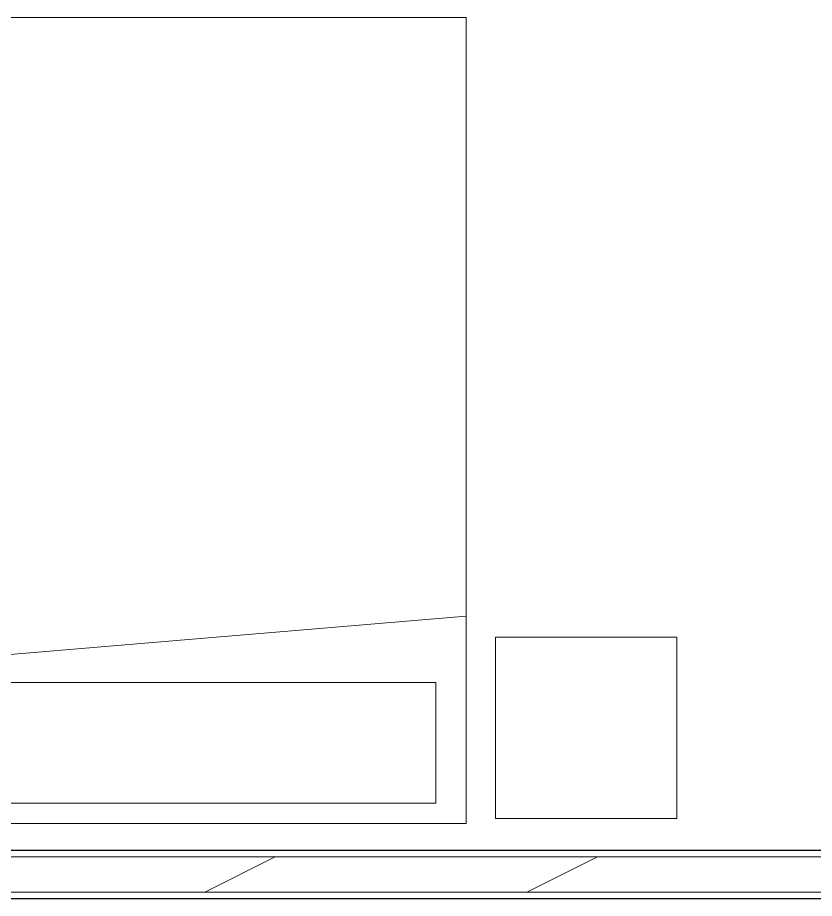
# Model space of a CAD drawing. Header units: inches. Extents: x -10205 to 13964, y -460 to 30702.
# Drawn here: x -3754 to -3674.9, y 11908.5 to 11995.9 of the extents above; entities that cross this region are included whole.
import ezdxf

# ---------------------------------------------------------------- set-up
doc = ezdxf.new("R2010")
doc.units = ezdxf.units.IN
doc.header["$MEASUREMENT"] = 0
for name, color, linetype, lineweight in [('0-1', 7, 'Continuous', 5), ('0-4', 7, 'Continuous', 9), ('A-WALL-5', 130, 'Continuous', 25), ('A-WALL-6', 7, 'Continuous', 9), ('A-WALL-PATT-3', 7, 'Continuous', 9), ('A-WALL-PATT-4', 8, 'Continuous', 9), ('I-FURN-3', 7, 'Continuous', 9)]:
    doc.layers.add(name, color=color, linetype=linetype, lineweight=lineweight)
pattern_1 = [(0, (0, 0), (61.44, 15.36), [2.534, -43.546, 2.534, -43.546, -245.76]), (0, (0, 0), (61.44, 15.36), [-92.16, 2.534, -89.626, 2.534, -43.546, -107.52]), (0, (0, 0), (61.44, 15.36), [-230.4, 2.534, -28.186, 2.534, -74.266]), (120, (23.04, 7.68), (-44.02215, 45.5286), [2.534, -43.546, 2.534, -43.546, -245.76]), (120, (23.04, 7.68), (-44.02215, 45.5286), [-92.16, 2.534, -89.626, 2.534, -43.546, -107.52]), (120, (23.04, 7.68), (-44.02215, 45.5286), [-230.4, 2.534, -28.186, 2.534, -74.266]), (240, (30.72, 38.4), (-17.41785, -60.8886), [2.534, -43.546, 2.534, -43.546, -245.76]), (240, (30.72, 38.4), (-17.41785, -60.8886), [-92.16, 2.534, -89.626, 2.534, -43.546, -107.52]), (240, (30.72, 38.4), (-17.41785, -60.8886), [-230.4, 2.534, -28.186, 2.534, -74.266])]

# ---------------------------------------------------------------- blocks, each defined once
blk = doc.blocks.new('Bed-Standard - King 78_ x 80_-1242963-SITE PLAN - CAD FILE')
at = {"layer": 'I-FURN-3'}
for p, q in [((49.689, 38.205), (-28.311, 38.205)), ((-28.311, 38.205), (-28.311, -41.795)), ((-25.311, 36.205), (-25.311, 24.205)), ((-25.311, 36.205), (46.689, 36.205)), ((49.689, 24.205), (-28.311, 17.625)), ((-25.311, 24.205), (46.689, 24.205)), ((-28.311, -41.795), (49.689, -41.795))]:
    blk.add_line(p, q, dxfattribs=at)
blk = doc.blocks.new('Table-Night Stand - 18_ x 18_ x 24_-1352623-SITE PLAN - CAD FILE')
at = {"layer": 'I-FURN-3'}
for p, q in [((18.147, 18), (0.147, 18)), ((0.147, 18), (0.147, 0)), ((18.147, 0), (18.147, 18)), ((0.147, 0), (18.147, 0))]:
    blk.add_line(p, q, dxfattribs=at)
blk = doc.blocks.new('1750 Ox - Unit Layouts_rvt-1-SITE PLAN - CAD FILE')
at = {"layer": 'A-WALL-PATT-3'}
h = blk.add_hatch(dxfattribs=at)
h.set_pattern_fill('FP_2', color=256, style=0, pattern_type=2)
h.set_pattern_definition(pattern_1)
h.paths.add_polyline_path([(-3822.199, 11912.578), (-3628.76, 11912.578), (-3628.76, 11913.203), (-3822.199, 11913.203)], flags=0)
h = blk.add_hatch(dxfattribs=at)
h.set_pattern_fill('FP_2', color=256, style=0, pattern_type=2)
h.set_pattern_definition(pattern_1)
h.paths.add_polyline_path([(-3624.685, 11908.453), (-3624.635, 11908.453), (-3624.635, 11909.078), (-3822.199, 11909.078), (-3822.199, 11908.453), (-3625.015, 11908.453)], flags=0)
at = {"layer": 'A-WALL-PATT-4'}
h = blk.add_hatch(dxfattribs=at)
h.set_pattern_fill('FP_4', color=256, style=0, pattern_type=2)
h.set_pattern_definition([(216.87, (12.795, 31.987), (95.9612857, 63.9749714), [15.994, -143.942]), (206.565, (31.987, 22.391), (-31.986981, -31.986924), [35.763, -35.763]), (198.435, (31.987, 6.397), (-63.974746, -31.987128), [20.231, -80.922])])
h.paths.add_polyline_path([(-3628.135, 11909.078), (-3628.135, 11912.578), (-3822.199, 11912.578), (-3822.199, 11909.078), (-3628.76, 11909.078)], flags=0)
at = {"layer": 'A-WALL-5'}
for p, q in [((-3628.76, 11913.203), (-3822.199, 11913.203)), ((-3822.199, 11908.453), (-3628.76, 11908.453))]:
    blk.add_line(p, q, dxfattribs=at)
at = {"layer": 'A-WALL-6'}
for p, q in [((-3822.199, 11912.578), (-3628.76, 11912.578)), ((-3822.199, 11909.078), (-3628.76, 11909.078))]:
    blk.add_line(p, q, dxfattribs=at)
at = {"layer": '0-4', "rotation": 180}
for name, p in [('Bed-Standard - King 78_ x 80_-1242963-SITE PLAN - CAD FILE', (-3737.81, 11954.097)), ('Table-Night Stand - 18_ x 18_ x 24_-1352623-SITE PLAN - CAD FILE', (-3688.42, 11934.392))]:
    blk.add_blockref(name, p, dxfattribs=at)

msp = doc.modelspace()

# ---------------------------------------------------------------- block references
at = {"layer": '0-1'}
msp.add_blockref('1750 Ox - Unit Layouts_rvt-1-SITE PLAN - CAD FILE', (0, 0), dxfattribs=at)

doc.saveas('drawing.dxf')
